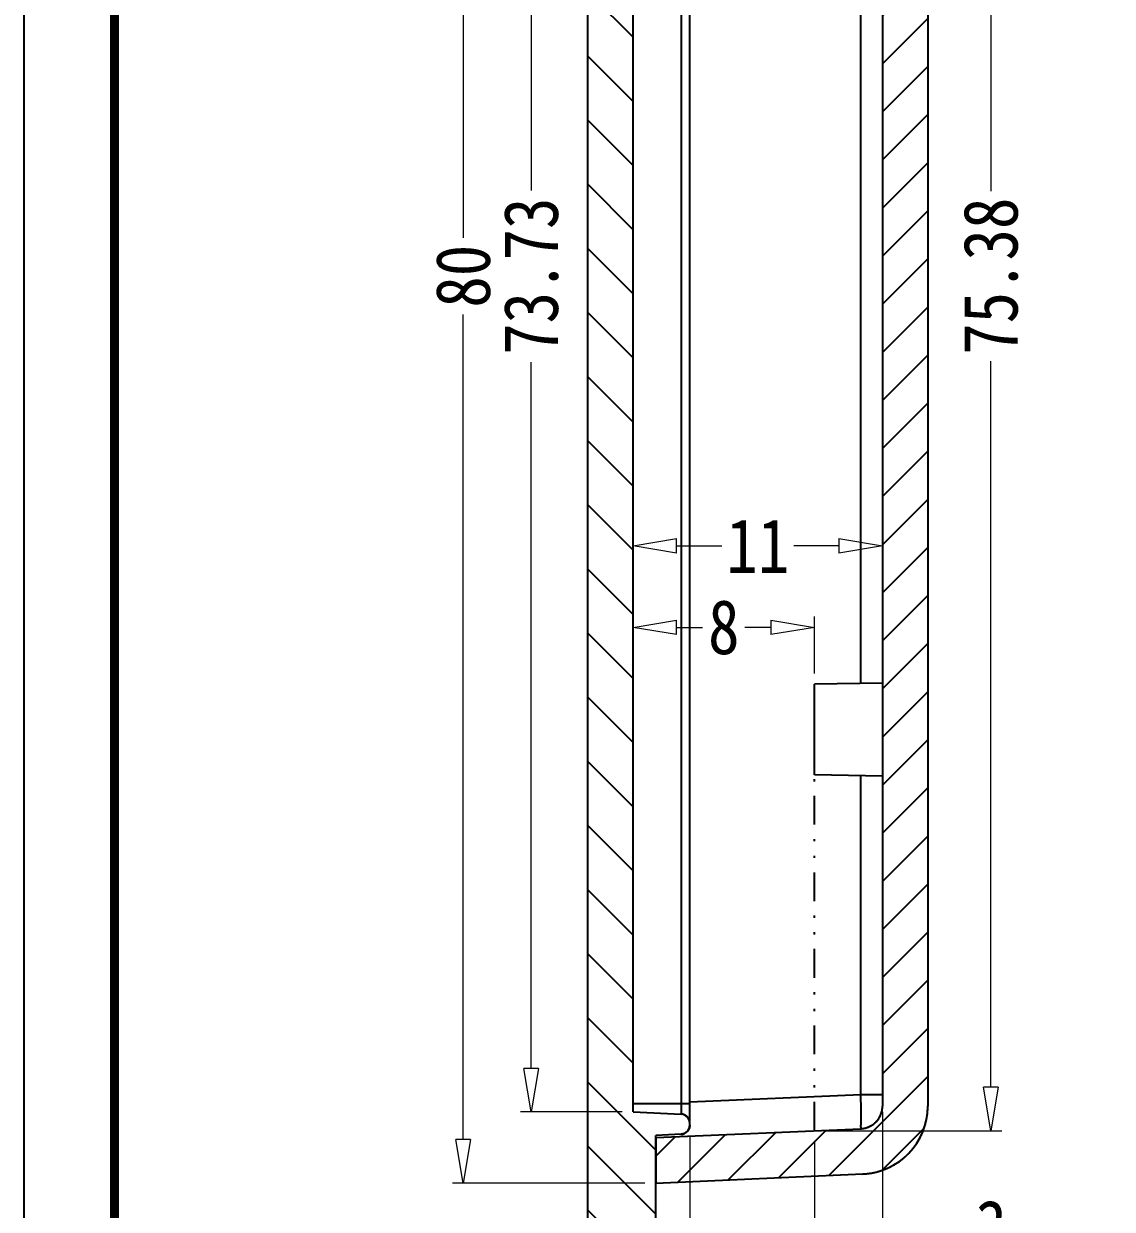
# Model space of a CAD drawing. Header units: millimetres. Extents: x 424 to 1788, y -1993 to 196.
# Drawn here: x 424 to 472, y 91.6 to 143.9 of the extents above; entities that cross this region are included whole.
import ezdxf

# ---------------------------------------------------------------- set-up
doc = ezdxf.new("R2010")
doc.units = ezdxf.units.MM
doc.linetypes.add('DIVIDE', pattern=[31.75, 12.7, -6.35, 0, -6.35, 0, -6.35])
doc.layers.add('dim', color=3, linetype='Continuous', lineweight=9)
doc.layers.add('from', color=7, linetype='Continuous')
doc.styles.add('FFS', font='SIMFANG.TTF', dxfattribs={"width": 0.85})
doc.dimstyles.new('YanXiu', dxfattribs={"dimtxt": 2.5, "dimasz": 2.2, "dimexe": 1, "dimexo": 0.6, "dimgap": 0.66, "dimtad": 0, "dimzin": 9, "dimdsep": 46, "dimtxsty": 'FFS', "dimblk": 'CLOSEDBLANK', "dimcen": 0, "dimclrd": 256, "dimclre": 131, "dimclrt": 42, "dimazin": 0, "dimtfac": 1, "dimtofl": 0, "dimtmove": 0, "dimatfit": 3, "dimldrblk": 'CLOSEDBLANK', "dimfxl": 1, "dimlwd": 5, "dimlwe": 5, "dimarcsym": 0})

# ---------------------------------------------------------------- blocks, each defined once
blk = doc.blocks.new('_ClosedBlank')
at = {"color": 0, "linetype": 'ByBlock', "lineweight": -2}
for p, q in [((-1, 0.167), (0, 0)), ((-1, 0.167), (-1, -0.167)), ((0, 0), (-1, -0.167))]:
    blk.add_line(p, q, dxfattribs=at)
blk = doc.blocks.new('*D92')
at = {"layer": 'Defpoints', "color": 0}
for p in [(450.854, 169.604), (446.36, 95.873), (450.854, 95.873)]:
    blk.add_point(p, dxfattribs=at)
at = {"layer": 'dim', "color": 131, "lineweight": 5}
for p, q in [((450.374, 169.604), (445.881, 169.604)), ((450.374, 95.873), (445.881, 95.873))]:
    blk.add_line(p, q, dxfattribs=at)
at = {"layer": 'dim', "lineweight": 5}
for p, q in [((446.36, 167.684), (446.36, 136.526)), ((446.36, 97.793), (446.36, 128.951))]:
    blk.add_line(p, q, dxfattribs=at)
at = {"layer": 'dim', "lineweight": 5, "xscale": 1.92, "yscale": 1.92, "zscale": 1.92}
for p, rotation in [((446.36, 169.604), 90), ((446.36, 95.873), 270)]:
    blk.add_blockref('_ClosedBlank', p, dxfattribs=dict(at, rotation=rotation))
at = {"layer": 'dim', "color": 42, "insert": (446.36, 132.738), "char_height": 2.4, "attachment_point": 5, "rotation": 90, "style": 'FFS'}
blk.add_mtext('73.73', dxfattribs=at)
blk = doc.blocks.new('*D93')
at = {"layer": 'Defpoints', "color": 0}
for p in [(451.854, 172.738), (443.36, 92.738), (451.854, 92.738)]:
    blk.add_point(p, dxfattribs=at)
at = {"layer": 'dim', "color": 131, "lineweight": 5}
for p, q in [((451.374, 172.738), (442.881, 172.738)), ((451.374, 92.738), (442.881, 92.738))]:
    blk.add_line(p, q, dxfattribs=at)
at = {"layer": 'dim', "lineweight": 5}
for p, q in [((443.36, 170.818), (443.36, 134.426)), ((443.36, 94.658), (443.36, 131.051))]:
    blk.add_line(p, q, dxfattribs=at)
at = {"layer": 'dim', "lineweight": 5, "xscale": 1.92, "yscale": 1.92, "zscale": 1.92}
for p, rotation in [((443.36, 172.738), 90), ((443.36, 92.738), 270)]:
    blk.add_blockref('_ClosedBlank', p, dxfattribs=dict(at, rotation=rotation))
at = {"layer": 'dim', "color": 42, "insert": (443.36, 132.738), "char_height": 2.4, "attachment_point": 5, "rotation": 90, "style": 'FFS'}
blk.add_mtext('80', dxfattribs=at)
blk = doc.blocks.new('*D94')
at = {"layer": 'Defpoints', "color": 0}
for p in [(450.854, 117.248), (450.854, 115.975, 0), (458.854, 114.738)]:
    blk.add_point(p, dxfattribs=at)
at = {"layer": 'dim', "color": 131, "lineweight": 5}
for p, q in [((450.854, 116.455), (450.854, 117.728)), ((458.854, 115.218), (458.854, 117.728))]:
    blk.add_line(p, q, dxfattribs=at)
at = {"layer": 'dim', "lineweight": 5}
for p, q in [((452.774, 117.248), (453.922, 117.248)), ((456.934, 117.248), (455.786, 117.248))]:
    blk.add_line(p, q, dxfattribs=at)
at = {"layer": 'dim', "lineweight": 5, "xscale": 1.92, "yscale": 1.92, "zscale": 1.92, "rotation": 180}
blk.add_blockref('_ClosedBlank', (450.854, 117.248), dxfattribs=at)
at = {"layer": 'dim', "lineweight": 5, "xscale": 1.92, "yscale": 1.92, "zscale": 1.92}
blk.add_blockref('_ClosedBlank', (458.854, 117.248), dxfattribs=at)
at = {"layer": 'dim', "color": 42, "insert": (454.854, 117.248), "char_height": 2.4, "attachment_point": 5, "style": 'FFS'}
blk.add_mtext('8', dxfattribs=at)
blk = doc.blocks.new('*D95')
at = {"layer": 'Defpoints', "color": 0}
for p in [(450.854, 120.842), (461.854, 118.773), (450.854, 117.818)]:
    blk.add_point(p, dxfattribs=at)
at = {"layer": 'dim', "color": 131, "lineweight": 5}
for p, q in [((450.854, 118.298), (450.854, 121.322)), ((461.854, 119.252), (461.854, 121.322))]:
    blk.add_line(p, q, dxfattribs=at)
at = {"layer": 'dim', "lineweight": 5}
for p, q in [((452.774, 120.842), (454.771, 120.842)), ((459.934, 120.842), (457.936, 120.842))]:
    blk.add_line(p, q, dxfattribs=at)
at = {"layer": 'dim', "lineweight": 5, "xscale": 1.92, "yscale": 1.92, "zscale": 1.92, "rotation": 180}
blk.add_blockref('_ClosedBlank', (450.854, 120.842), dxfattribs=at)
at = {"layer": 'dim', "lineweight": 5, "xscale": 1.92, "yscale": 1.92, "zscale": 1.92}
blk.add_blockref('_ClosedBlank', (461.854, 120.842), dxfattribs=at)
at = {"layer": 'dim', "color": 42, "insert": (456.354, 120.842), "char_height": 2.4, "attachment_point": 5, "style": 'FFS'}
blk.add_mtext('11', dxfattribs=at)
blk = doc.blocks.new('*D96')
at = {"layer": 'Defpoints', "color": 0}
for p in [(461.854, 96.353), (458.854, 95.046), (458.854, 90.756)]:
    blk.add_point(p, dxfattribs=at)
at = {"layer": 'dim', "color": 131, "lineweight": 5}
for p, q in [((461.854, 95.873), (461.854, 90.276)), ((458.854, 94.566), (458.854, 90.276))]:
    blk.add_line(p, q, dxfattribs=at)
at = {"layer": 'dim', "lineweight": 5}
for p, q in [((456.934, 90.756), (455.014, 90.756)), ((463.774, 90.756), (465.727, 90.756))]:
    blk.add_line(p, q, dxfattribs=at)
at = {"layer": 'dim', "lineweight": 5, "xscale": 1.92, "yscale": 1.92, "zscale": 1.92}
blk.add_blockref('_ClosedBlank', (458.854, 90.756), dxfattribs=at)
at = {"layer": 'dim', "lineweight": 5, "xscale": 1.92, "yscale": 1.92, "zscale": 1.92, "rotation": 180}
blk.add_blockref('_ClosedBlank', (461.854, 90.756), dxfattribs=at)
at = {"layer": 'dim', "color": 42, "insert": (466.648, 90.756), "char_height": 2.4, "attachment_point": 5, "style": 'FFS'}
blk.add_mtext('3', dxfattribs=at)
blk = doc.blocks.new('*D97')
at = {"layer": 'Defpoints', "color": 0}
for p in [(458.854, 170.431, 0), (466.633, 170.431), (458.854, 95.046)]:
    blk.add_point(p, dxfattribs=at)
at = {"layer": 'dim', "color": 131, "lineweight": 5}
for p, q in [((459.334, 170.431), (467.113, 170.431)), ((459.334, 95.046), (467.113, 95.046))]:
    blk.add_line(p, q, dxfattribs=at)
at = {"layer": 'dim', "lineweight": 5}
for p, q in [((466.633, 168.511), (466.633, 136.493)), ((466.633, 96.966), (466.633, 128.984))]:
    blk.add_line(p, q, dxfattribs=at)
at = {"layer": 'dim', "lineweight": 5, "xscale": 1.92, "yscale": 1.92, "zscale": 1.92}
for p, rotation in [((466.633, 170.431), 90), ((466.633, 95.046), 270)]:
    blk.add_blockref('_ClosedBlank', p, dxfattribs=dict(at, rotation=rotation))
at = {"layer": 'dim', "color": 42, "insert": (466.633, 132.738), "char_height": 2.4, "attachment_point": 5, "rotation": 90, "style": 'FFS'}
blk.add_mtext('75.38', dxfattribs=at)
blk = doc.blocks.new('*D98')
at = {"layer": 'Defpoints', "color": 0}
for p in [(453.354, 95.289), (458.854, 95.046), (453.354, 90.756)]:
    blk.add_point(p, dxfattribs=at)
at = {"layer": 'dim', "color": 131, "lineweight": 5}
for p, q in [((453.354, 94.809), (453.354, 90.276)), ((458.854, 94.566), (458.854, 90.276))]:
    blk.add_line(p, q, dxfattribs=at)
at = {"layer": 'dim', "lineweight": 5}
for p, q in [((456.934, 90.756), (455.274, 90.756)), ((456.104, 90.756), (457.544, 85.957)), ((457.544, 85.957), (458.503, 85.957))]:
    blk.add_line(p, q, dxfattribs=at)
at = {"layer": 'dim', "lineweight": 5, "xscale": 1.92, "yscale": 1.92, "zscale": 1.92, "rotation": 180}
blk.add_blockref('_ClosedBlank', (453.354, 90.756), dxfattribs=at)
at = {"layer": 'dim', "lineweight": 5, "xscale": 1.92, "yscale": 1.92, "zscale": 1.92}
blk.add_blockref('_ClosedBlank', (458.854, 90.756), dxfattribs=at)
at = {"layer": 'dim', "color": 42, "insert": (460.841, 85.957), "char_height": 2.4, "attachment_point": 5, "style": 'FFS'}
blk.add_mtext('5.5', dxfattribs=at)

msp = doc.modelspace()

# ---------------------------------------------------------------- hatches: boundary and pattern name
at = {"linetype": 'Continuous'}
h = msp.add_hatch(dxfattribs=at)
h.set_pattern_fill('DEFAULT__2', color=40, scale=2, angle=135, style=0, pattern_type=0)
h.set_pattern_definition([(135, (1045.25, -403.039), (-1.4142136, -1.4142136), [])])
edge = h.paths.add_edge_path()
edge.add_line((451.854, 85.056), (451.854, 86.457))
edge.add_spline(control_points=[(451.854, 85.056), (451.854, 84.795), (451.67, 84.609), (451.408, 84.606)], knot_values=[0, 0, 0, 0, 1, 1, 1, 1], weights=[1, 0.80679, 0.80679, 1], degree=3, periodic=0)
edge.add_line((451.408, 84.606), (449.358, 84.588))
edge.add_spline(control_points=[(448.854, 85.088), (448.854, 84.793), (449.063, 84.586), (449.358, 84.588)], knot_values=[0, 0, 0, 0, 1, 1, 1, 1], weights=[1, 0.802676, 0.802676, 1], degree=3, periodic=0)
edge.add_line((448.854, 85.088), (448.854, 87.088))
edge.add_line((451.38, 86.956), (448.854, 87.088))
edge.add_spline(control_points=[(451.854, 86.457), (451.854, 86.738), (451.661, 86.941), (451.38, 86.956)], knot_values=[0, 0, 0, 0, 1, 1, 1, 1], weights=[1, 0.816916, 0.816916, 1], degree=3, periodic=0)
edge = h.paths.add_edge_path()
edge.add_line((451.854, 91.22), (451.854, 94.84))
edge.add_spline(control_points=[(451.854, 91.22), (451.854, 90.939), (451.661, 90.736), (451.38, 90.721)], knot_values=[0, 0, 0, 0, 1, 1, 1, 1], weights=[1, 0.816916, 0.816916, 1], degree=3, periodic=0)
edge.add_line((451.38, 90.721), (448.854, 90.588))
edge.add_line((448.854, 90.588), (448.854, 174.888))
edge.add_line((451.38, 174.756), (448.854, 174.888))
edge.add_spline(control_points=[(451.854, 174.257), (451.854, 174.538), (451.661, 174.741), (451.38, 174.756)], knot_values=[0, 0, 0, 0, 1, 1, 1, 1], weights=[1, 0.816916, 0.816916, 1], degree=3, periodic=0)
edge.add_line((451.854, 170.636), (451.854, 174.257))
edge.add_line((452.971, 170.588), (451.854, 170.636))
edge.add_spline(control_points=[(453.354, 170.188), (453.354, 170.414), (453.197, 170.578), (452.971, 170.588)], knot_values=[0, 0, 0, 0, 1, 1, 1, 1], weights=[1, 0.814909, 0.814909, 1], degree=3, periodic=0)
edge.add_line((453.354, 170.096), (453.354, 170.188))
edge.add_spline(control_points=[(453.354, 170.096), (453.354, 169.869), (453.197, 169.706), (452.971, 169.696)], knot_values=[0, 0, 0, 0, 1, 1, 1, 1], weights=[1, 0.814909, 0.814909, 1], degree=3, periodic=0)
edge.add_line((450.854, 169.604), (452.971, 169.696))
edge.add_line((450.854, 95.873), (450.854, 169.604))
edge.add_line((450.854, 95.873), (452.971, 95.781))
edge.add_spline(control_points=[(453.354, 95.381), (453.354, 95.608), (453.197, 95.771), (452.971, 95.781)], knot_values=[0, 0, 0, 0, 1, 1, 1, 1], weights=[1, 0.814909, 0.814909, 1], degree=3, periodic=0)
edge.add_line((453.354, 95.289), (453.354, 95.381))
edge.add_spline(control_points=[(453.354, 95.289), (453.354, 95.063), (453.197, 94.899), (452.971, 94.889)], knot_values=[0, 0, 0, 0, 1, 1, 1, 1], weights=[1, 0.814909, 0.814909, 1], degree=3, periodic=0)
edge.add_line((452.971, 94.889), (451.854, 94.84))
edge = h.paths.add_edge_path()
edge.add_line((451.854, 179.02), (451.854, 180.421))
edge.add_spline(control_points=[(451.854, 179.02), (451.854, 178.739), (451.661, 178.536), (451.38, 178.521)], knot_values=[0, 0, 0, 0, 1, 1, 1, 1], weights=[1, 0.816916, 0.816916, 1], degree=3, periodic=0)
edge.add_line((451.38, 178.521), (448.854, 178.388))
edge.add_line((448.854, 178.388), (448.854, 180.388))
edge.add_spline(control_points=[(448.854, 180.388), (448.854, 180.683), (449.063, 180.891), (449.358, 180.888)], knot_values=[0, 0, 0, 0, 1, 1, 1, 1], weights=[1, 0.802676, 0.802676, 1], degree=3, periodic=0)
edge.add_line((451.408, 180.871), (449.358, 180.888))
edge.add_spline(control_points=[(451.854, 180.421), (451.854, 180.682), (451.67, 180.868), (451.408, 180.871)], knot_values=[0, 0, 0, 0, 1, 1, 1, 1], weights=[1, 0.80679, 0.80679, 1], degree=3, periodic=0)
h = msp.add_hatch(dxfattribs=at)
h.set_pattern_fill('DEFAULT__1', color=40, scale=1.5, angle=225, style=0, pattern_type=0)
h.set_pattern_definition([(225, (1045.25, -403.039), (1.0606602, -1.0606602), [])])
edge = h.paths.add_edge_path()
edge.add_line((451.854, 94.74), (451.854, 92.738))
edge.add_line((451.854, 94.74), (460.898, 95.135))
edge.add_spline(control_points=[(460.898, 95.135), (461.463, 95.16), (461.854, 95.569), (461.854, 96.134)], knot_values=[0, 0, 0, 0, 1, 1, 1, 1], weights=[1, 0.814909, 0.814909, 1], degree=3, periodic=0)
edge.add_line((461.854, 169.343), (461.854, 96.134))
edge.add_spline(control_points=[(460.898, 170.342), (461.463, 170.317), (461.854, 169.908), (461.854, 169.343)], knot_values=[0, 0, 0, 0, 1, 1, 1, 1], weights=[1, 0.814909, 0.814909, 1], degree=3, periodic=0)
edge.add_line((451.854, 170.737), (460.898, 170.342))
edge.add_line((451.854, 172.738), (451.854, 170.737))
edge.add_line((451.854, 172.738), (460.985, 172.34))
edge.add_spline(control_points=[(460.985, 172.34), (462.68, 172.266), (463.854, 171.04), (463.854, 169.343)], knot_values=[0, 0, 0, 0, 1, 1, 1, 1], weights=[1, 0.814909, 0.814909, 1], degree=3, periodic=0)
edge.add_line((463.854, 169.343), (463.854, 96.134))
edge.add_spline(control_points=[(460.985, 93.137), (462.68, 93.211), (463.854, 94.437), (463.854, 96.134)], knot_values=[0, 0, 0, 0, 1, 1, 1, 1], weights=[1, 0.814909, 0.814909, 1], degree=3, periodic=0)
edge.add_line((451.854, 92.738), (460.985, 93.137))

# ---------------------------------------------------------------- linework, layer by layer
at = {"color": 7, "linetype": 'Continuous'}
for p, q in [((448.854, 85.088, 0), (448.854, 180.388, 0)), ((448.854, 90.588, 0), (448.854, 174.888, 0)), ((450.854, 95.873, 0), (450.854, 169.604, 0)), ((450.854, 95.873, 0), (450.854, 169.604, 0)), ((461.854, 169.343, 0), (461.854, 96.134, 0)), ((461.854, 169.343, 0), (461.854, 96.134, 0)), ((463.854, 169.343, 0), (463.854, 96.134, 0)), ((463.854, 169.343, 0), (463.854, 96.134, 0)), ((452.971, 164.473, 0), (452.971, 95.781, 0)), ((453.354, 95.47, 0), (453.354, 164.48, 0)), ((460.898, 114.774, 0), (460.898, 162.505, 0)), ((461.854, 114.791, 0), (458.854, 114.738, 0)), ((458.854, 110.738, 0), (458.854, 114.738, 0)), ((461.854, 110.686, 0), (458.854, 110.738, 0)), ((460.898, 96.634, 0), (460.898, 110.703, 0)), ((453.354, 96.239, 0), (450.854, 96.239, 0)), ((460.898, 96.634, 0), (453.351, 96.304, 0)), ((461.854, 96.634, 0), (460.898, 96.634, 0)), ((450.854, 95.873, 0), (452.971, 95.781, 0)), ((450.854, 95.873, 0), (452.971, 95.781, 0)), ((453.354, 95.289, 0), (453.354, 95.381, 0)), ((453.354, 95.289, 0), (453.354, 95.381, 0)), ((451.854, 94.74, 0), (460.898, 95.135, 0)), ((451.854, 94.74, 0), (460.898, 95.135, 0)), ((452.971, 94.889, 0), (451.854, 94.84, 0)), ((452.971, 94.889, 0), (451.854, 94.84, 0)), ((451.854, 85.056, 0), (451.854, 94.84, 0)), ((451.854, 91.22, 0), (451.854, 94.84, 0)), ((451.854, 94.74, 0), (451.854, 92.738, 0)), ((451.854, 92.738, 0), (460.985, 93.137, 0)), ((451.854, 92.738, 0), (460.985, 93.137, 0))]:
    msp.add_line(p, q, dxfattribs=at)
at = {"color": 2, "linetype": 'DIVIDE', "ltscale": 0.1}
msp.add_line((458.854, 95.046), (458.854, 110.738), dxfattribs=at)
at = {"color": 7, "linetype": 'Continuous'}
for centre, radius, start, end in [((452.954, 95.381, 0), 0.4, 0, 87.5), ((460.854, 96.134, 0), 1, 272.5, 0), ((460.854, 96.134, 0), 3, 272.5, 0), ((452.954, 95.289, 0), 0.4, 272.5, 0)]:
    msp.add_arc(centre, radius, start, end, dxfattribs=at)
for points, start_tangent, end_tangent in [([(460.898, 95.135, 0), (460.907, 95.187, 0), (460.913, 95.337, 0), (460.916, 95.575, 0), (460.913, 95.885, 0), (460.907, 96.246, 0), (460.898, 96.634, 0)], (0.998892, 0.047061), (-0.029054, 0.999578)), ([(453.354, 95.381, 0), (453.354, 95.386, 0), (453.354, 95.39, 0), (453.354, 95.394, 0), (453.354, 95.399, 0), (453.353, 95.403, 0), (453.353, 95.407, 0), (453.353, 95.412, 0), (453.352, 95.416, 0), (453.352, 95.421, 0), (453.352, 95.425, 0), (453.351, 95.43, 0), (453.35, 95.434, 0), (453.35, 95.439, 0), (453.349, 95.443, 0), (453.348, 95.448, 0), (453.348, 95.452, 0), (453.347, 95.457, 0), (453.346, 95.461, 0), (453.345, 95.466, 0), (453.344, 95.47, 0), (453.343, 95.475, 0), (453.342, 95.48, 0), (453.34, 95.484, 0), (453.339, 95.489, 0), (453.338, 95.493, 0), (453.337, 95.498, 0), (453.335, 95.502, 0), (453.334, 95.507, 0), (453.332, 95.511, 0), (453.331, 95.516, 0), (453.329, 95.52, 0), (453.327, 95.525, 0), (453.325, 95.529, 0), (453.324, 95.534, 0), (453.322, 95.538, 0), (453.32, 95.543, 0), (453.318, 95.547, 0), (453.316, 95.552, 0), (453.314, 95.556, 0), (453.312, 95.561, 0), (453.309, 95.565, 0), (453.307, 95.569, 0), (453.305, 95.574, 0), (453.302, 95.578, 0), (453.3, 95.582, 0), (453.297, 95.586, 0), (453.295, 95.591, 0), (453.292, 95.595, 0), (453.289, 95.599, 0), (453.287, 95.603, 0), (453.284, 95.607, 0), (453.281, 95.611, 0), (453.278, 95.616, 0), (453.275, 95.62, 0), (453.272, 95.624, 0), (453.269, 95.628, 0), (453.266, 95.631, 0), (453.263, 95.635, 0), (453.26, 95.639, 0), (453.256, 95.643, 0), (453.253, 95.647, 0), (453.25, 95.651, 0), (453.246, 95.654, 0), (453.243, 95.658, 0), (453.239, 95.661, 0), (453.236, 95.665, 0), (453.232, 95.669, 0), (453.229, 95.672, 0), (453.225, 95.675, 0), (453.221, 95.679, 0), (453.218, 95.682, 0), (453.214, 95.685, 0), (453.21, 95.689, 0), (453.206, 95.692, 0), (453.202, 95.695, 0), (453.198, 95.698, 0), (453.194, 95.701, 0), (453.19, 95.704, 0), (453.186, 95.707, 0), (453.182, 95.71, 0), (453.178, 95.713, 0), (453.174, 95.715, 0), (453.17, 95.718, 0), (453.166, 95.721, 0), (453.161, 95.723, 0), (453.157, 95.726, 0), (453.153, 95.728, 0), (453.149, 95.731, 0), (453.144, 95.733, 0), (453.14, 95.735, 0), (453.136, 95.738, 0), (453.131, 95.74, 0), (453.127, 95.742, 0), (453.123, 95.744, 0), (453.118, 95.746, 0), (453.114, 95.748, 0), (453.109, 95.75, 0), (453.105, 95.752, 0), (453.1, 95.753, 0), (453.096, 95.755, 0), (453.091, 95.757, 0), (453.087, 95.758, 0), (453.083, 95.76, 0), (453.078, 95.762, 0), (453.074, 95.763, 0), (453.069, 95.764, 0), (453.065, 95.766, 0), (453.06, 95.767, 0), (453.056, 95.768, 0), (453.051, 95.769, 0), (453.047, 95.77, 0), (453.042, 95.771, 0), (453.038, 95.772, 0), (453.033, 95.773, 0), (453.029, 95.774, 0), (453.024, 95.775, 0), (453.02, 95.776, 0), (453.015, 95.777, 0), (453.011, 95.777, 0), (453.006, 95.778, 0), (453.002, 95.778, 0), (452.998, 95.779, 0), (452.993, 95.779, 0), (452.989, 95.78, 0), (452.984, 95.78, 0), (452.98, 95.78, 0), (452.976, 95.781, 0), (452.971, 95.781, 0)], (0, 1), (-0.999048, 0.043619)), ([(460.898, 95.135, 0), (460.908, 95.136, 0), (460.919, 95.136, 0), (460.93, 95.137, 0), (460.941, 95.138, 0), (460.952, 95.139, 0), (460.963, 95.14, 0), (460.974, 95.141, 0), (460.985, 95.143, 0), (460.996, 95.144, 0), (461.007, 95.146, 0), (461.018, 95.148, 0), (461.03, 95.15, 0), (461.041, 95.152, 0), (461.052, 95.154, 0), (461.063, 95.156, 0), (461.074, 95.159, 0), (461.086, 95.161, 0), (461.097, 95.164, 0), (461.108, 95.167, 0), (461.119, 95.17, 0), (461.131, 95.173, 0), (461.142, 95.177, 0), (461.153, 95.18, 0), (461.164, 95.184, 0), (461.175, 95.187, 0), (461.187, 95.191, 0), (461.198, 95.195, 0), (461.209, 95.199, 0), (461.22, 95.204, 0), (461.231, 95.208, 0), (461.242, 95.213, 0), (461.253, 95.217, 0), (461.264, 95.222, 0), (461.275, 95.227, 0), (461.286, 95.233, 0), (461.297, 95.238, 0), (461.308, 95.243, 0), (461.319, 95.249, 0), (461.33, 95.255, 0), (461.341, 95.261, 0), (461.351, 95.267, 0), (461.362, 95.273, 0), (461.373, 95.279, 0), (461.383, 95.286, 0), (461.394, 95.292, 0), (461.404, 95.299, 0), (461.414, 95.306, 0), (461.424, 95.313, 0), (461.435, 95.32, 0), (461.445, 95.327, 0), (461.455, 95.335, 0), (461.465, 95.342, 0), (461.474, 95.35, 0), (461.484, 95.358, 0), (461.494, 95.366, 0), (461.503, 95.374, 0), (461.513, 95.382, 0), (461.522, 95.39, 0), (461.532, 95.399, 0), (461.541, 95.407, 0), (461.55, 95.416, 0), (461.559, 95.425, 0), (461.568, 95.434, 0), (461.576, 95.443, 0), (461.585, 95.452, 0), (461.593, 95.461, 0), (461.602, 95.47, 0), (461.61, 95.48, 0), (461.618, 95.489, 0), (461.626, 95.499, 0), (461.634, 95.509, 0), (461.642, 95.519, 0), (461.65, 95.528, 0), (461.657, 95.538, 0), (461.664, 95.548, 0), (461.672, 95.559, 0), (461.679, 95.569, 0), (461.686, 95.579, 0), (461.693, 95.59, 0), (461.699, 95.6, 0), (461.706, 95.611, 0), (461.712, 95.621, 0), (461.719, 95.632, 0), (461.725, 95.643, 0), (461.731, 95.653, 0), (461.737, 95.664, 0), (461.742, 95.675, 0), (461.748, 95.686, 0), (461.753, 95.697, 0), (461.759, 95.708, 0), (461.764, 95.719, 0), (461.769, 95.73, 0), (461.774, 95.741, 0), (461.778, 95.753, 0), (461.783, 95.764, 0), (461.787, 95.775, 0), (461.791, 95.786, 0), (461.796, 95.798, 0), (461.8, 95.809, 0), (461.803, 95.82, 0), (461.807, 95.832, 0), (461.811, 95.843, 0), (461.814, 95.854, 0), (461.817, 95.866, 0), (461.82, 95.877, 0), (461.823, 95.888, 0), (461.826, 95.9, 0), (461.829, 95.911, 0), (461.831, 95.923, 0), (461.834, 95.934, 0), (461.836, 95.945, 0), (461.838, 95.957, 0), (461.84, 95.968, 0), (461.842, 95.979, 0), (461.844, 95.99, 0), (461.845, 96.002, 0), (461.847, 96.013, 0), (461.848, 96.024, 0), (461.849, 96.035, 0), (461.85, 96.046, 0), (461.851, 96.058, 0), (461.852, 96.069, 0), (461.852, 96.08, 0), (461.853, 96.091, 0), (461.853, 96.102, 0), (461.854, 96.113, 0), (461.854, 96.123, 0), (461.854, 96.134, 0)], (0.999048, 0.043619), (0, 1)), ([(460.985, 93.137, 0), (461.017, 93.139, 0), (461.05, 93.141, 0), (461.082, 93.143, 0), (461.115, 93.146, 0), (461.148, 93.149, 0), (461.181, 93.152, 0), (461.214, 93.156, 0), (461.247, 93.16, 0), (461.281, 93.165, 0), (461.314, 93.17, 0), (461.347, 93.175, 0), (461.381, 93.181, 0), (461.414, 93.187, 0), (461.448, 93.194, 0), (461.482, 93.201, 0), (461.515, 93.208, 0), (461.549, 93.216, 0), (461.583, 93.224, 0), (461.616, 93.233, 0), (461.65, 93.242, 0), (461.684, 93.251, 0), (461.717, 93.261, 0), (461.751, 93.272, 0), (461.785, 93.282, 0), (461.818, 93.294, 0), (461.852, 93.305, 0), (461.886, 93.317, 0), (461.919, 93.33, 0), (461.953, 93.343, 0), (461.986, 93.356, 0), (462.019, 93.37, 0), (462.052, 93.384, 0), (462.086, 93.399, 0), (462.119, 93.414, 0), (462.152, 93.429, 0), (462.184, 93.445, 0), (462.217, 93.462, 0), (462.25, 93.479, 0), (462.282, 93.496, 0), (462.314, 93.514, 0), (462.346, 93.532, 0), (462.378, 93.55, 0), (462.41, 93.569, 0), (462.441, 93.589, 0), (462.473, 93.608, 0), (462.504, 93.629, 0), (462.535, 93.649, 0), (462.565, 93.67, 0), (462.596, 93.692, 0), (462.626, 93.714, 0), (462.656, 93.736, 0), (462.686, 93.759, 0), (462.716, 93.782, 0), (462.745, 93.805, 0), (462.774, 93.829, 0), (462.802, 93.853, 0), (462.831, 93.878, 0), (462.859, 93.903, 0), (462.887, 93.928, 0), (462.914, 93.954, 0), (462.941, 93.98, 0), (462.968, 94.006, 0), (462.995, 94.033, 0), (463.021, 94.06, 0), (463.047, 94.087, 0), (463.072, 94.115, 0), (463.098, 94.143, 0), (463.122, 94.171, 0), (463.147, 94.2, 0), (463.171, 94.228, 0), (463.195, 94.258, 0), (463.218, 94.287, 0), (463.241, 94.317, 0), (463.263, 94.347, 0), (463.285, 94.377, 0), (463.307, 94.408, 0), (463.329, 94.438, 0), (463.349, 94.469, 0), (463.37, 94.5, 0), (463.39, 94.532, 0), (463.41, 94.563, 0), (463.429, 94.595, 0), (463.448, 94.627, 0), (463.466, 94.659, 0), (463.484, 94.692, 0), (463.502, 94.724, 0), (463.519, 94.757, 0), (463.536, 94.79, 0), (463.552, 94.823, 0), (463.568, 94.856, 0), (463.583, 94.889, 0), (463.598, 94.922, 0), (463.613, 94.956, 0), (463.627, 94.989, 0), (463.641, 95.023, 0), (463.654, 95.057, 0), (463.667, 95.091, 0), (463.679, 95.124, 0), (463.691, 95.158, 0), (463.702, 95.192, 0), (463.713, 95.226, 0), (463.724, 95.26, 0), (463.734, 95.295, 0), (463.744, 95.329, 0), (463.753, 95.363, 0), (463.762, 95.397, 0), (463.77, 95.431, 0), (463.778, 95.465, 0), (463.786, 95.499, 0), (463.793, 95.533, 0), (463.8, 95.567, 0), (463.806, 95.601, 0), (463.812, 95.635, 0), (463.818, 95.669, 0), (463.823, 95.703, 0), (463.827, 95.737, 0), (463.832, 95.77, 0), (463.836, 95.804, 0), (463.839, 95.837, 0), (463.842, 95.871, 0), (463.845, 95.904, 0), (463.847, 95.937, 0), (463.849, 95.97, 0), (463.851, 96.003, 0), (463.852, 96.036, 0), (463.853, 96.069, 0), (463.854, 96.102, 0), (463.854, 96.134, 0)], (0.999048, 0.043619), (0, 1)), ([(453.354, 95.289, 0), (453.354, 95.284, 0), (453.354, 95.28, 0), (453.354, 95.276, 0), (453.354, 95.271, 0), (453.353, 95.267, 0), (453.353, 95.263, 0), (453.353, 95.258, 0), (453.352, 95.254, 0), (453.352, 95.249, 0), (453.352, 95.245, 0), (453.351, 95.24, 0), (453.35, 95.236, 0), (453.35, 95.231, 0), (453.349, 95.227, 0), (453.348, 95.222, 0), (453.348, 95.218, 0), (453.347, 95.213, 0), (453.346, 95.209, 0), (453.345, 95.204, 0), (453.344, 95.2, 0), (453.343, 95.195, 0), (453.342, 95.191, 0), (453.34, 95.186, 0), (453.339, 95.181, 0), (453.338, 95.177, 0), (453.337, 95.172, 0), (453.335, 95.168, 0), (453.334, 95.163, 0), (453.332, 95.159, 0), (453.331, 95.154, 0), (453.329, 95.15, 0), (453.327, 95.145, 0), (453.325, 95.141, 0), (453.324, 95.136, 0), (453.322, 95.132, 0), (453.32, 95.127, 0), (453.318, 95.123, 0), (453.316, 95.118, 0), (453.314, 95.114, 0), (453.312, 95.11, 0), (453.309, 95.105, 0), (453.307, 95.101, 0), (453.305, 95.096, 0), (453.302, 95.092, 0), (453.3, 95.088, 0), (453.297, 95.084, 0), (453.295, 95.079, 0), (453.292, 95.075, 0), (453.289, 95.071, 0), (453.287, 95.067, 0), (453.284, 95.063, 0), (453.281, 95.059, 0), (453.278, 95.055, 0), (453.275, 95.05, 0), (453.272, 95.047, 0), (453.269, 95.043, 0), (453.266, 95.039, 0), (453.263, 95.035, 0), (453.26, 95.031, 0), (453.256, 95.027, 0), (453.253, 95.023, 0), (453.25, 95.02, 0), (453.246, 95.016, 0), (453.243, 95.012, 0), (453.239, 95.009, 0), (453.236, 95.005, 0), (453.232, 95.002, 0), (453.229, 94.998, 0), (453.225, 94.995, 0), (453.221, 94.991, 0), (453.218, 94.988, 0), (453.214, 94.985, 0), (453.21, 94.981, 0), (453.206, 94.978, 0), (453.202, 94.975, 0), (453.198, 94.972, 0), (453.194, 94.969, 0), (453.19, 94.966, 0), (453.186, 94.963, 0), (453.182, 94.96, 0), (453.178, 94.958, 0), (453.174, 94.955, 0), (453.17, 94.952, 0), (453.166, 94.949, 0), (453.161, 94.947, 0), (453.157, 94.944, 0), (453.153, 94.942, 0), (453.149, 94.939, 0), (453.144, 94.937, 0), (453.14, 94.935, 0), (453.136, 94.932, 0), (453.131, 94.93, 0), (453.127, 94.928, 0), (453.123, 94.926, 0), (453.118, 94.924, 0), (453.114, 94.922, 0), (453.109, 94.92, 0), (453.105, 94.918, 0), (453.1, 94.917, 0), (453.096, 94.915, 0), (453.091, 94.913, 0), (453.087, 94.912, 0), (453.083, 94.91, 0), (453.078, 94.909, 0), (453.074, 94.907, 0), (453.069, 94.906, 0), (453.065, 94.904, 0), (453.06, 94.903, 0), (453.056, 94.902, 0), (453.051, 94.901, 0), (453.047, 94.9, 0), (453.042, 94.899, 0), (453.038, 94.898, 0), (453.033, 94.897, 0), (453.029, 94.896, 0), (453.024, 94.895, 0), (453.02, 94.894, 0), (453.015, 94.894, 0), (453.011, 94.893, 0), (453.006, 94.892, 0), (453.002, 94.892, 0), (452.998, 94.891, 0), (452.993, 94.891, 0), (452.989, 94.89, 0), (452.984, 94.89, 0), (452.98, 94.89, 0), (452.976, 94.889, 0), (452.971, 94.889, 0)], (0, -1), (-0.999048, -0.043619))]:
    msp.add_spline(points, degree=3, dxfattribs=dict(at, start_tangent=start_tangent, end_tangent=end_tangent))
at = {"layer": 'from', "elevation": 0}
msp.add_lwpolyline([(423.975, 34.841), (656.134, 34.841), (656.134, 196.171), (423.975, 196.171)], close=True, dxfattribs=at)
at = {"layer": 'from', "const_width": 0.4, "elevation": 0}
msp.add_lwpolyline([(427.976, 38.842), (427.976, 192.17), (652.133, 192.17), (652.133, 38.842), (427.976, 38.842)], dxfattribs=at)

# ---------------------------------------------------------------- dimensions: what is measured, and where the dimension line sits
at = {"layer": 'dim'}
for base, p1, p2, picture, middle in [((443.36, 92.738), (451.854, 172.738), (451.854, 92.738), '*D93', (443.36, 132.738)), ((466.63294, 170.43088), (458.85394, 95.04593), (458.85394, 170.43088, 0), '*D97', (466.63294, 132.73842)), ((446.36, 95.873), (450.854, 169.604), (450.854, 95.873), '*D92', (446.36, 132.738))]:
    dim = msp.add_linear_dim(base=base, p1=p1, p2=p2, angle=90, dimstyle='YanXiu', override={"dimtxt": 2.4, "dimasz": 1.92, "dimexe": 0.47976, "dimexo": 0.47976, "dimgap": 0.47976, "dimzin": 8}, dxfattribs=at)
    dim.commit()
    dim.dimension.update_dxf_attribs({"geometry": picture, "text_midpoint": middle, "dimtype": 160})
for base, p1, p2, picture, middle in [((450.854, 120.842, 0), (461.854, 118.773, 0), (450.854, 117.818, 0), '*D95', (456.354, 120.842, 0)), ((458.854, 90.756), (461.854, 96.353), (458.854, 95.046), '*D96', (466.648, 90.756))]:
    dim = msp.add_linear_dim(base=base, p1=p1, p2=p2, dimstyle='YanXiu', override={"dimtxt": 2.4, "dimasz": 1.92, "dimexe": 0.47976, "dimexo": 0.47976, "dimgap": 0.47976, "dimzin": 8}, dxfattribs=at)
    dim.commit()
    dim.dimension.update_dxf_attribs({"geometry": picture, "text_midpoint": middle, "dimtype": 160})
for base, p1, p2, override, picture, middle in [((450.854, 117.248, 0), (458.854, 114.738, 0), (450.854, 115.975), {"dimtxt": 2.4, "dimasz": 1.92, "dimexe": 0.47976, "dimexo": 0.47976, "dimgap": 0.47976, "dimzin": 8}, '*D94', (454.854, 117.248, 0)), ((453.354, 90.756), (458.854, 95.046), (453.354, 95.289), {"dimtxt": 2.4, "dimasz": 1.92, "dimexe": 0.47976, "dimexo": 0.47976, "dimgap": 0.47976, "dimzin": 8, "dimtmove": 1}, '*D98', (458.983, 85.957))]:
    dim = msp.add_linear_dim(base=base, p1=p1, p2=p2, dimstyle='YanXiu', override=override, dxfattribs=at)
    dim.commit()
    dim.dimension.update_dxf_attribs({"geometry": picture, "text_midpoint": middle})

doc.saveas('drawing.dxf')
